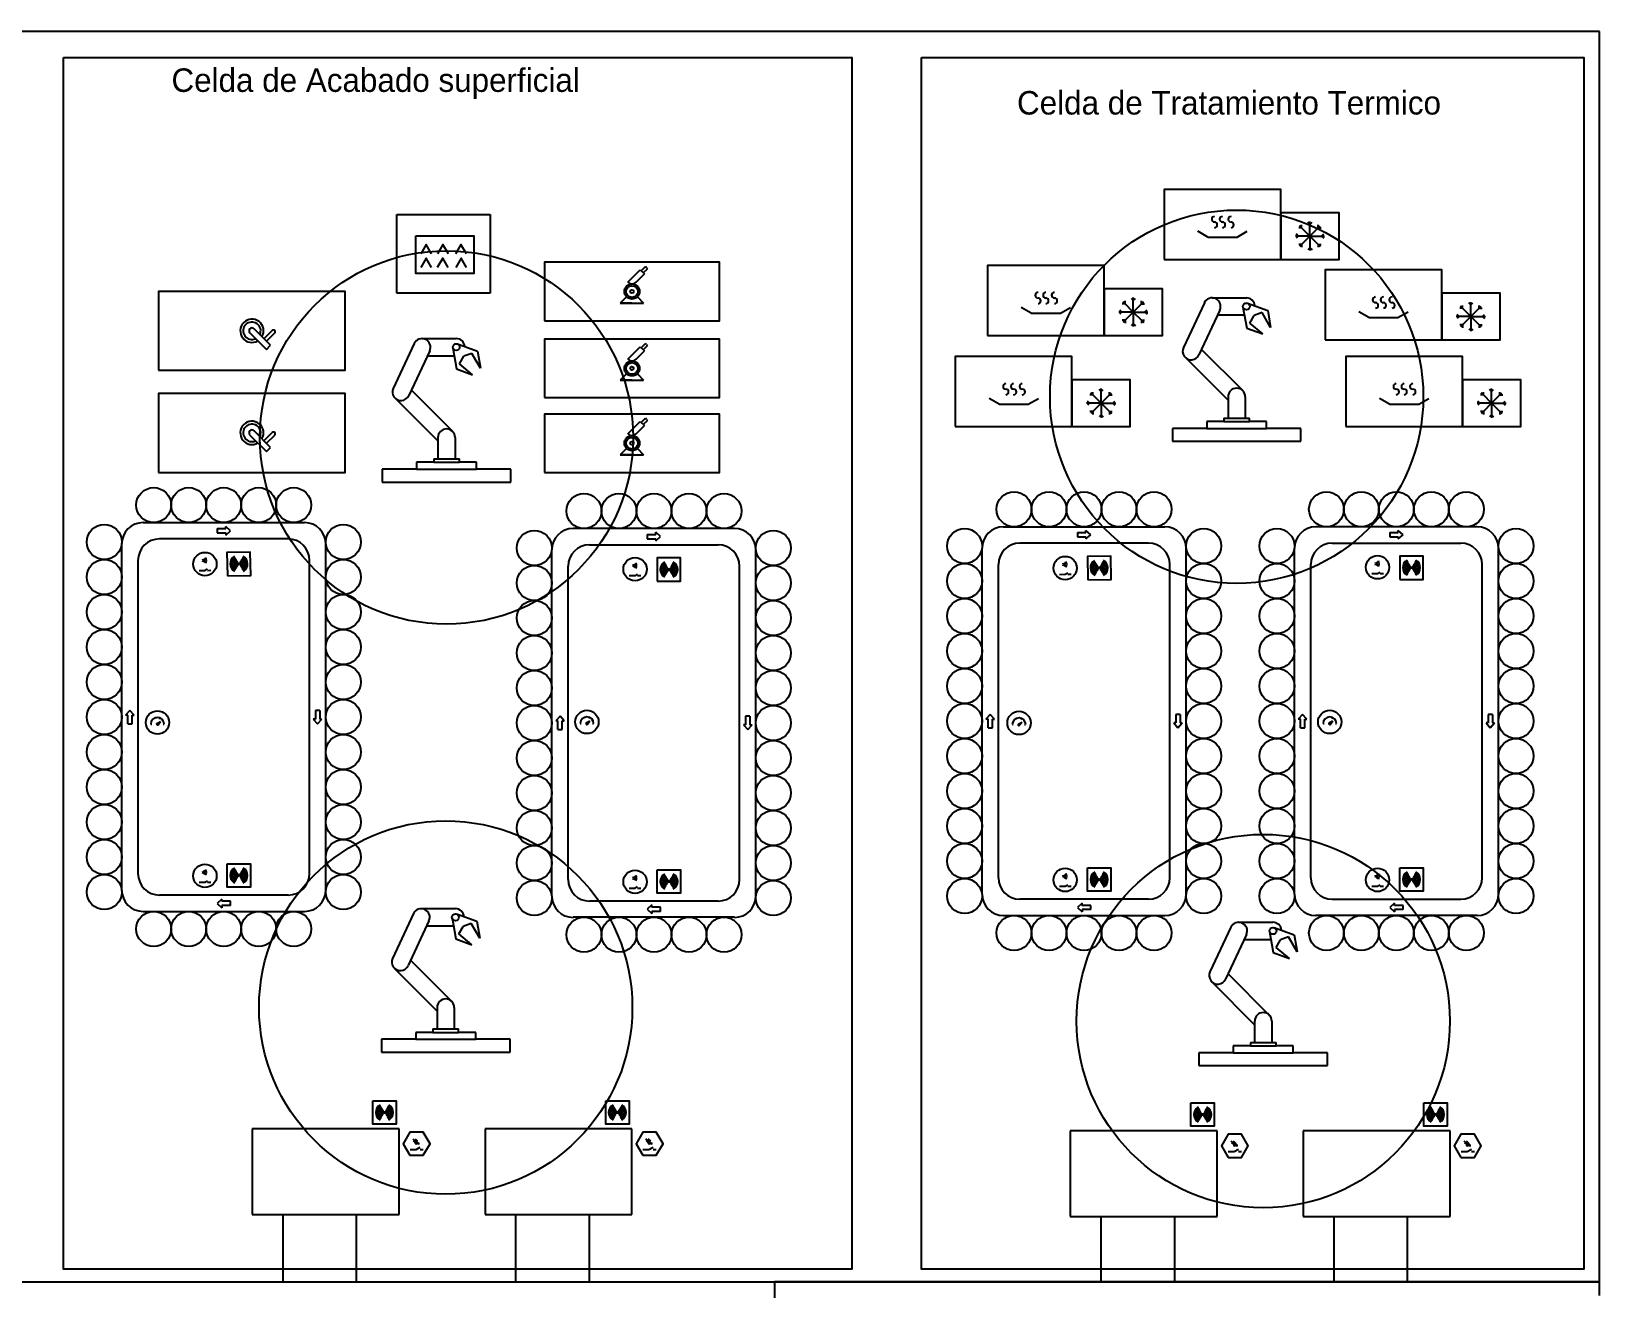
# Model space of a CAD drawing. Header units: millimetres. Extents: x -31479 to 30233, y -6776 to 15198.
# Drawn here: x 16788 to 30233, y 4423 to 15198 of the extents above; entities that cross this region are included whole.
import ezdxf

# ---------------------------------------------------------------- set-up
doc = ezdxf.new("R2010")
doc.units = ezdxf.units.MM
doc.header["$LTSCALE"] = 0.4
for name, color, linetype in [('01 Contornos vistos 0.35', 150, 'Continuous'), ('Almacenaje', 80, 'Continuous'), ('Celdas', 200, 'Continuous'), ('Maquina', 82, 'Continuous'), ('Robots', 80, 'Continuous'), ('Sensores', 211, 'Continuous'), ('Texto2', 7, 'Continuous')]:
    doc.layers.add(name, color=color, linetype=linetype)

msp = doc.modelspace()

# ---------------------------------------------------------------- linework, layer by layer
at = {"layer": '01 Contornos vistos 0.35'}
for p, q in [((30233, 15198), (-4530, 15198)), ((30233, 4482), (30233, 15198)), ((18943, 5058), (18943, 4482)), ((19573, 5058), (19573, 4482)), ((20939, 5058), (20939, 4482)), ((21569, 5058), (21569, 4482)), ((25957, 5041), (25957, 4482)), ((26587, 5041), (26587, 4482)), ((27953, 5041), (27953, 4482)), ((28583, 5041), (28583, 4482)), ((-4530, 4482), (30233, 4482)), ((30233, 4482), (23158, 4482)), ((23158, 4482), (23158, 4061)), ((30233, 4364), (30233, 4482))]:
    msp.add_line(p, q, dxfattribs=at)
at = {"layer": '01 Contornos vistos 0.35', "color": 40, "true_color": 0xf8d731}
for p, q in [((19920, 13629), (20720, 13629)), ((19920, 12954), (19920, 13629)), ((20720, 13629), (20720, 12954)), ((20720, 12954), (19920, 12954))]:
    msp.add_line(p, q, dxfattribs=at)
at = {"layer": '01 Contornos vistos 0.35', "color": 2}
for p, q in [((26874, 13435), (26787, 13485)), ((27124, 13435), (27211, 13485)), ((27649, 13444), (27631, 13462)), ((27678, 13515), (27653, 13515)), ((27678, 13515), (27661, 13532)), ((27678, 13515), (27678, 13540)), ((27749, 13444), (27678, 13515)), ((27749, 13544), (27731, 13562)), ((27749, 13544), (27749, 13569)), ((27749, 13544), (27767, 13562)), ((27749, 13444), (27749, 13544)), ((27749, 13444), (27820, 13515)), ((27820, 13515), (27820, 13540)), ((27820, 13515), (27837, 13532)), ((27820, 13515), (27845, 13515)), ((27849, 13444), (27867, 13462)), ((26874, 13435), (27124, 13435)), ((27649, 13444), (27624, 13444)), ((27649, 13444), (27631, 13426)), ((27749, 13444), (27649, 13444)), ((27678, 13373), (27653, 13373)), ((27678, 13373), (27661, 13356)), ((27749, 13444), (27678, 13373)), ((27678, 13373), (27678, 13348)), ((27749, 13344), (27731, 13326)), ((27749, 13444), (27749, 13344)), ((27749, 13444), (27849, 13444)), ((27749, 13444), (27820, 13373)), ((27749, 13344), (27767, 13326)), ((27749, 13344), (27749, 13319)), ((27820, 13373), (27845, 13373)), ((27820, 13373), (27837, 13356)), ((27820, 13373), (27820, 13348)), ((27849, 13444), (27874, 13444)), ((27849, 13444), (27867, 13426)), ((22017, 13146), (22052, 13182)), ((22061, 13173), (22052, 13182)), ((21902, 13049), (22008, 13155)), ((21972, 13049), (22043, 13120)), ((22008, 13155), (22043, 13120)), ((22034, 13129), (22070, 13164)), ((22061, 13173), (22070, 13164)), ((21891, 12924), (21837, 12869)), ((21983, 12924), (22037, 12869)), ((26235, 12893), (26218, 12910)), ((26235, 12893), (26235, 12918)), ((26235, 12893), (26253, 12910)), ((21937, 12869), (21837, 12869)), ((21837, 12869), (22037, 12869)), ((25360, 12783), (25274, 12833)), ((25360, 12783), (25610, 12783)), ((25610, 12783), (25697, 12833)), ((26135, 12793), (26110, 12793)), ((26135, 12793), (26118, 12810)), ((26135, 12793), (26118, 12775)), ((26235, 12793), (26135, 12793)), ((26165, 12863), (26140, 12863)), ((26165, 12863), (26147, 12881)), ((26165, 12863), (26165, 12888)), ((26235, 12793), (26165, 12863)), ((26235, 12793), (26165, 12722)), ((26235, 12793), (26235, 12893)), ((26235, 12793), (26306, 12863)), ((26235, 12793), (26235, 12693)), ((26235, 12793), (26335, 12793)), ((26235, 12793), (26306, 12722)), ((26306, 12863), (26306, 12888)), ((26306, 12863), (26324, 12881)), ((26306, 12863), (26331, 12863)), ((26335, 12793), (26353, 12810)), ((26335, 12793), (26360, 12793)), ((26335, 12793), (26353, 12775)), ((28254, 12745), (28167, 12795)), ((28504, 12745), (28590, 12795)), ((29058, 12825), (29033, 12825)), ((29058, 12825), (29040, 12843)), ((29058, 12825), (29058, 12850)), ((29129, 12754), (29058, 12825)), ((29129, 12854), (29111, 12872)), ((29129, 12854), (29129, 12879)), ((29129, 12854), (29146, 12872)), ((29129, 12754), (29129, 12854)), ((29129, 12754), (29200, 12825)), ((29200, 12825), (29200, 12850)), ((29200, 12825), (29217, 12843)), ((29200, 12825), (29225, 12825)), ((18838, 12508), (18697, 12650)), ((26165, 12722), (26140, 12722)), ((26165, 12722), (26147, 12704)), ((26165, 12722), (26165, 12697)), ((26235, 12693), (26218, 12675)), ((26235, 12693), (26253, 12675)), ((26235, 12693), (26235, 12668)), ((26306, 12722), (26331, 12722)), ((26306, 12722), (26324, 12704)), ((26306, 12722), (26306, 12697)), ((28254, 12745), (28504, 12745)), ((29029, 12754), (29004, 12754)), ((29029, 12754), (29011, 12772)), ((29029, 12754), (29011, 12737)), ((29129, 12754), (29029, 12754)), ((29058, 12683), (29033, 12683)), ((29058, 12683), (29040, 12666)), ((29129, 12754), (29058, 12683)), ((29058, 12683), (29058, 12658)), ((29129, 12654), (29111, 12637)), ((29129, 12754), (29129, 12654)), ((29129, 12754), (29229, 12754)), ((29129, 12754), (29200, 12683)), ((29129, 12654), (29146, 12637)), ((29129, 12654), (29129, 12629)), ((29200, 12683), (29225, 12683)), ((29200, 12683), (29217, 12666)), ((29200, 12683), (29200, 12658)), ((29229, 12754), (29246, 12772)), ((29229, 12754), (29254, 12754)), ((29229, 12754), (29246, 12737)), ((18662, 12614), (18803, 12473)), ((18782, 12564), (18853, 12635)), ((18803, 12473), (18838, 12508)), ((18804, 12543), (18874, 12614)), ((22017, 12487), (22052, 12523)), ((22034, 12470), (22070, 12505)), ((22061, 12514), (22052, 12523)), ((22061, 12514), (22070, 12505)), ((21902, 12390), (22008, 12496)), ((21972, 12390), (22043, 12461)), ((22008, 12496), (22043, 12461)), ((21891, 12264), (21837, 12210)), ((21983, 12264), (22037, 12210)), ((21937, 12210), (21837, 12210)), ((21837, 12210), (22037, 12210)), ((25888, 12082), (25888, 12107)), ((25959, 12112), (25942, 12129)), ((25959, 12112), (25959, 12137)), ((25959, 12112), (25977, 12129)), ((25959, 12012), (25959, 12112)), ((26030, 12082), (26030, 12107)), ((29236, 12082), (29236, 12107)), ((29307, 12112), (29289, 12129)), ((29307, 12112), (29307, 12137)), ((29307, 12112), (29324, 12129)), ((29307, 12012), (29307, 12112)), ((29377, 12082), (29377, 12107)), ((25084, 12002), (24998, 12052)), ((25084, 12002), (25334, 12002)), ((25334, 12002), (25421, 12052)), ((25859, 12012), (25834, 12012)), ((25859, 12012), (25842, 12029)), ((25859, 12012), (25842, 11994)), ((25959, 12012), (25859, 12012)), ((25888, 12082), (25863, 12082)), ((25888, 12082), (25871, 12100)), ((25959, 12012), (25888, 12082)), ((25959, 12012), (25888, 11941)), ((25959, 12012), (26030, 12082)), ((25959, 12012), (25959, 11912)), ((25959, 12012), (26059, 12012)), ((25959, 12012), (26030, 11941)), ((26030, 12082), (26048, 12100)), ((26030, 12082), (26055, 12082)), ((26059, 12012), (26077, 12029)), ((26059, 12012), (26084, 12012)), ((26059, 12012), (26077, 11994)), ((28432, 12002), (28345, 12052)), ((28432, 12002), (28682, 12002)), ((28682, 12002), (28768, 12052)), ((29207, 12012), (29182, 12012)), ((29207, 12012), (29189, 12029)), ((29207, 12012), (29189, 11994)), ((29307, 12012), (29207, 12012)), ((29236, 12082), (29211, 12082)), ((29236, 12082), (29218, 12100)), ((29307, 12012), (29236, 12082)), ((29307, 12012), (29236, 11941)), ((29307, 12012), (29377, 12082)), ((29307, 12012), (29307, 11912)), ((29307, 12012), (29407, 12012)), ((29307, 12012), (29377, 11941)), ((29377, 12082), (29395, 12100)), ((29377, 12082), (29402, 12082)), ((29407, 12012), (29424, 12029)), ((29407, 12012), (29432, 12012)), ((29407, 12012), (29424, 11994)), ((21902, 11749), (22008, 11855)), ((22008, 11855), (22043, 11820)), ((22017, 11846), (22052, 11882)), ((22034, 11829), (22070, 11864)), ((22061, 11873), (22052, 11882)), ((22061, 11873), (22070, 11864)), ((25888, 11941), (25863, 11941)), ((25888, 11941), (25871, 11923)), ((25888, 11941), (25888, 11916)), ((25959, 11912), (25942, 11894)), ((25959, 11912), (25977, 11894)), ((25959, 11912), (25959, 11887)), ((26030, 11941), (26055, 11941)), ((26030, 11941), (26048, 11923)), ((26030, 11941), (26030, 11916)), ((29236, 11941), (29211, 11941)), ((29236, 11941), (29218, 11923)), ((29236, 11941), (29236, 11916)), ((29307, 11912), (29289, 11894)), ((29307, 11912), (29324, 11894)), ((29307, 11912), (29307, 11887)), ((29377, 11941), (29402, 11941)), ((29377, 11941), (29395, 11923)), ((29377, 11941), (29377, 11916)), ((18662, 11739), (18803, 11598)), ((18838, 11633), (18697, 11775)), ((18782, 11689), (18853, 11760)), ((18804, 11668), (18874, 11739)), ((21972, 11749), (22043, 11820)), ((18803, 11598), (18838, 11633)), ((21891, 11624), (21837, 11569)), ((21937, 11569), (21837, 11569)), ((21837, 11569), (22037, 11569)), ((21983, 11624), (22037, 11569))]:
    msp.add_line(p, q, dxfattribs=at)
at = {"layer": '01 Contornos vistos 0.35', "color": 6}
for p, q in [((18227, 10578), (18277, 10579)), ((18277, 10579), (18298, 10592)), ((18298, 10579), (18327, 10580)), ((21913, 10535), (21963, 10535)), ((21963, 10535), (21985, 10547)), ((21985, 10535), (22013, 10535)), ((25602, 10544), (25652, 10545)), ((25652, 10545), (25674, 10557)), ((25674, 10545), (25702, 10545)), ((28279, 10551), (28329, 10551)), ((28329, 10551), (28351, 10563)), ((28351, 10551), (28379, 10551)), ((17830, 9288), (17822, 9294)), ((17857, 9307), (17854, 9317)), ((17868, 9269), (17896, 9284)), ((17875, 9256), (17896, 9284)), ((17888, 9305), (17892, 9314)), ((17909, 9287), (17917, 9293)), ((21511, 9293), (21503, 9298)), ((21538, 9312), (21535, 9321)), ((21549, 9273), (21577, 9288)), ((21556, 9260), (21577, 9288)), ((21569, 9310), (21573, 9319)), ((21590, 9292), (21598, 9297)), ((25216, 9284), (25208, 9289)), ((25242, 9303), (25239, 9312)), ((25253, 9265), (25281, 9279)), ((25260, 9252), (25281, 9279)), ((25273, 9301), (25277, 9310)), ((25295, 9283), (25303, 9288)), ((27880, 9293), (27872, 9298)), ((27907, 9311), (27904, 9321)), ((27918, 9273), (27946, 9288)), ((27925, 9260), (27946, 9288)), ((27938, 9309), (27942, 9318)), ((27959, 9292), (27967, 9297)), ((17812, 9262), (17821, 9262)), ((17869, 9262), (17869, 9262)), ((17879, 9262), (17879, 9262)), ((17918, 9262), (17927, 9262)), ((21493, 9266), (21502, 9266)), ((21551, 9266), (21551, 9266)), ((21560, 9266), (21560, 9266)), ((21599, 9266), (21608, 9266)), ((25198, 9257), (25206, 9257)), ((25255, 9257), (25255, 9257)), ((25264, 9257), (25264, 9257)), ((25303, 9257), (25312, 9257)), ((27862, 9266), (27871, 9266)), ((27919, 9266), (27919, 9266)), ((27929, 9266), (27929, 9266)), ((27968, 9266), (27977, 9266)), ((18226, 7906), (18276, 7906)), ((18276, 7906), (18298, 7919)), ((18298, 7906), (18326, 7906)), ((21913, 7856), (21963, 7856)), ((21963, 7856), (21985, 7869)), ((21985, 7856), (22013, 7856)), ((25601, 7872), (25651, 7872)), ((25651, 7872), (25673, 7884)), ((25673, 7872), (25701, 7872)), ((28279, 7872), (28329, 7872)), ((28329, 7872), (28351, 7884)), ((28351, 7872), (28379, 7872)), ((20064, 5692), (20078, 5687)), ((20084, 5692), (20098, 5687)), ((22061, 5692), (22075, 5687)), ((22081, 5692), (22095, 5687)), ((27078, 5675), (27092, 5670)), ((27098, 5675), (27112, 5670)), ((29075, 5675), (29089, 5670)), ((29095, 5675), (29109, 5670))]:
    msp.add_line(p, q, dxfattribs=at)
at = {"layer": '01 Contornos vistos 0.35', "color": 3}
for p, q in [((19205, 5793), (18680, 5793)), ((18680, 5793), (18680, 5058)), ((21202, 5793), (20677, 5793)), ((20677, 5793), (20677, 5058)), ((26219, 5775), (25694, 5775)), ((25694, 5775), (25694, 5041)), ((28216, 5775), (27691, 5775)), ((27691, 5775), (27691, 5041)), ((18680, 5058), (19205, 5058)), ((20677, 5058), (21202, 5058)), ((25694, 5041), (26219, 5041)), ((27691, 5041), (28216, 5041))]:
    msp.add_line(p, q, dxfattribs=at)
at = {"layer": '01 Contornos vistos 0.35', "color": 6}
for points in [[(17063, 14975), (23823, 14975), (23823, 4590), (17063, 4590)], [(24419, 14975), (30097, 14975), (30097, 4590), (24419, 4590)], [(18468, 10533), (18668, 10536), (18665, 10736), (18465, 10733)], [(22154, 10486), (22354, 10486), (22354, 10686), (22154, 10686)], [(25844, 10499), (26044, 10502), (26041, 10702), (25841, 10699)], [(28520, 10502), (28720, 10502), (28720, 10702), (28520, 10702)], [(18467, 8064), (18667, 8064), (18667, 7864), (18467, 7864)], [(22154, 8013), (22354, 8013), (22354, 7813), (22154, 7813)], [(25842, 8029), (26042, 8029), (26042, 7829), (25842, 7829)], [(28520, 8029), (28720, 8029), (28720, 7829), (28520, 7829)], [(19715, 6033), (19915, 6033), (19915, 5833), (19715, 5833)], [(21712, 6033), (21912, 6033), (21912, 5833), (21712, 5833)], [(26729, 6015), (26929, 6015), (26929, 5815), (26729, 5815)], [(28726, 6015), (28926, 6015), (28926, 5815), (28726, 5815)]]:
    msp.add_lwpolyline(points, close=True, dxfattribs=at)
at = {"layer": '01 Contornos vistos 0.35', "color": 2}
for points in [[(26499, 13244), (27499, 13244), (27499, 13844), (26499, 13844)], [(27499, 13244), (27999, 13244), (27999, 13644), (27499, 13644)], [(21187, 12719), (22687, 12719), (22687, 13219), (21187, 13219)], [(24985, 12593), (25985, 12593), (25985, 13193), (24985, 13193)], [(27879, 12554), (28879, 12554), (28879, 13154), (27879, 13154)], [(17879, 12294), (19479, 12294), (19479, 12969), (17879, 12969)], [(25985, 12593), (26485, 12593), (26485, 12993), (25985, 12993)], [(28879, 12554), (29379, 12554), (29379, 12954), (28879, 12954)], [(21187, 12060), (22687, 12060), (22687, 12560), (21187, 12560)], [(24709, 11812), (25709, 11812), (25709, 12412), (24709, 12412)], [(28057, 11812), (29057, 11812), (29057, 12412), (28057, 12412)], [(25709, 11812), (26209, 11812), (26209, 12212), (25709, 12212)], [(29057, 11812), (29557, 11812), (29557, 12212), (29057, 12212)], [(17879, 11419), (19479, 11419), (19479, 12094), (17879, 12094)], [(21187, 11419), (22687, 11419), (22687, 11919), (21187, 11919)]]:
    msp.add_lwpolyline(points, close=True, dxfattribs=at)
at = {"layer": '01 Contornos vistos 0.35', "color": 40, "true_color": 0xf8d731}
msp.add_lwpolyline([(20084, 13447), (20580, 13447), (20580, 13124), (20084, 13124)], close=True, dxfattribs=at)
for points in [[(20219, 13291), (20173, 13372), (20126, 13291)], [(20363, 13291), (20316, 13372), (20270, 13291)], [(20517, 13291), (20470, 13372), (20424, 13291)], [(20219, 13176), (20172, 13256), (20126, 13176)], [(20361, 13176), (20315, 13256), (20268, 13176)], [(20518, 13176), (20472, 13256), (20426, 13176)]]:
    msp.add_lwpolyline(points, dxfattribs=at)
at = {"layer": '01 Contornos vistos 0.35', "color": 1}
for centre in [(27121, 12067), (20347, 11718), (20340, 6832), (27349, 6716)]:
    msp.add_circle(centre, 1600, dxfattribs=at)
at = {"layer": '01 Contornos vistos 0.35', "color": 2}
for centre, radius in [((21937, 12969), 65), ((21937, 12969), 50), ((21937, 12969), 15), ((21937, 12310), 65), ((21937, 12310), 50), ((21937, 12310), 15), ((21937, 11669), 65), ((21937, 11669), 50), ((21937, 11669), 15)]:
    msp.add_circle(centre, radius, dxfattribs=at)
at = {"layer": '01 Contornos vistos 0.35', "color": 85, "true_color": 0x58ba48}
for centre in [(17837, 11138), (18137, 11138), (18437, 11138), (18737, 11138), (19037, 11138), (21525, 11087), (21825, 11087), (22125, 11087), (22425, 11087), (22725, 11087), (25213, 11103), (25513, 11103), (25813, 11103), (26113, 11103), (26413, 11103), (27891, 11103), (28191, 11103), (28491, 11103), (28791, 11103), (29091, 11103), (17413, 10822), (19462, 10822), (21100, 10771), (23149, 10771), (24788, 10787), (26838, 10787), (27466, 10787), (29515, 10787), (17413, 10522), (19462, 10522), (24788, 10487), (26838, 10487), (27466, 10487), (29515, 10487), (21100, 10471), (23149, 10471), (17413, 10222), (19462, 10222), (21100, 10171), (23149, 10171), (24788, 10187), (26838, 10187), (27466, 10187), (29515, 10187), (17413, 9922), (19462, 9922), (21100, 9871), (23149, 9871), (24788, 9887), (26838, 9887), (27466, 9887), (29515, 9887), (17413, 9622), (19462, 9622), (21100, 9571), (23149, 9571), (24788, 9587), (26838, 9587), (27466, 9587), (29515, 9587), (17413, 9322), (19462, 9322), (21100, 9271), (23149, 9271), (24788, 9287), (26838, 9287), (27466, 9287), (29515, 9287), (17413, 9022), (19462, 9022), (21100, 8971), (23149, 8971), (24788, 8987), (26838, 8987), (27466, 8987), (29515, 8987), (17413, 8722), (19462, 8722), (21100, 8671), (23149, 8671), (24788, 8687), (26838, 8687), (27466, 8687), (29515, 8687), (17413, 8422), (19462, 8422), (21100, 8371), (23149, 8371), (24788, 8387), (26838, 8387), (27466, 8387), (29515, 8387), (17413, 8122), (19462, 8122), (21100, 8071), (23149, 8071), (24788, 8087), (26838, 8087), (27466, 8087), (29515, 8087), (17413, 7822), (19462, 7822), (24788, 7787), (26838, 7787), (27466, 7787), (29515, 7787), (21100, 7771), (23149, 7771), (17837, 7506), (18137, 7506), (18437, 7506), (18737, 7506), (19037, 7506), (21525, 7456), (21825, 7456), (22125, 7456), (22425, 7456), (22725, 7456), (25213, 7471), (25513, 7471), (25813, 7471), (26113, 7471), (26413, 7471), (27891, 7471), (28191, 7471), (28491, 7471), (28791, 7471), (29091, 7471)]:
    msp.add_circle(centre, 150, dxfattribs=at)
at = {"layer": '01 Contornos vistos 0.35', "color": 6}
for centre, radius in [((18276, 10633), 100), ((18567, 10635), 5), ((21963, 10589), 100), ((25651, 10599), 100), ((28329, 10605), 100), ((22254, 10586), 5), ((25942, 10600), 5), ((28620, 10602), 5), ((17869, 9275), 100), ((21551, 9280), 100), ((25255, 9271), 100), ((27919, 9280), 100), ((18276, 7961), 100), ((18567, 7964), 5), ((21963, 7910), 100), ((25651, 7926), 100), ((25942, 7929), 5), ((28329, 7926), 100), ((28620, 7929), 5), ((22254, 7913), 5), ((19815, 5933), 5), ((21812, 5933), 5), ((26829, 5915), 5), ((28826, 5915), 5)]:
    msp.add_circle(centre, radius, dxfattribs=at)
at = {"layer": '01 Contornos vistos 0.35', "color": 2}
for centre, radius, start, end in [((26931, 13588), 24.1, 90, 270), ((26999, 13588), 24.1, 90, 270), ((27073, 13588), 24.1, 90, 270), ((26931, 13540), 24.1, 270, 90), ((26999, 13540), 24.1, 270, 90), ((27073, 13540), 24.1, 270, 90), ((21937, 13084), 50, 225, 315), ((25418, 12937), 24.1, 90, 270), ((25418, 12889), 24.1, 270, 90), ((25485, 12937), 24.1, 90, 270), ((25485, 12889), 24.1, 270, 90), ((25559, 12937), 24.1, 90, 270), ((25559, 12889), 24.1, 270, 90), ((28311, 12898), 24.1, 90, 270), ((28379, 12898), 24.1, 90, 270), ((28453, 12898), 24.1, 90, 270), ((28311, 12850), 24.1, 270, 90), ((28379, 12850), 24.1, 270, 90), ((28453, 12850), 24.1, 270, 90), ((18679, 12632), 100, 329.4775, 300.5225), ((18679, 12632), 75, 334.4712, 295.5288), ((18679, 12632), 25, 45, 225), ((18864, 12624), 15, 315, 135), ((21937, 12425), 50, 225, 315), ((25142, 12156), 24.1, 90, 270), ((25142, 12108), 24.1, 270, 90), ((25209, 12156), 24.1, 90, 270), ((25209, 12108), 24.1, 270, 90), ((25283, 12156), 24.1, 90, 270), ((25283, 12108), 24.1, 270, 90), ((28489, 12156), 24.1, 90, 270), ((28489, 12108), 24.1, 270, 90), ((28557, 12156), 24.1, 90, 270), ((28557, 12108), 24.1, 270, 90), ((28631, 12156), 24.1, 90, 270), ((28631, 12108), 24.1, 270, 90), ((18679, 11757), 100, 329.4775, 300.5225), ((18679, 11757), 75, 334.4712, 295.5288), ((18679, 11757), 25, 45, 225), ((18864, 11749), 15, 315, 135), ((21937, 11784), 50, 225, 315)]:
    msp.add_arc(centre, radius, start, end, dxfattribs=at)
at = {"layer": '01 Contornos vistos 0.35', "color": 6}
for centre, radius, start, end in [((18240, 10663), 20.8, 330.88, 30.88), ((18240, 10663), 34.7, 330.88, 30.88), ((18240, 10663), 48.6, 330.88, 30.88), ((18567, 10635), 75, 120.88, 240.88), ((18567, 10635), 65, 120.88, 240.88), ((18567, 10635), 55, 120.88, 240.88), ((18567, 10635), 45, 120.88, 240.88), ((18567, 10635), 35, 120.88, 240.88), ((18567, 10635), 25, 120.88, 240.88), ((18567, 10635), 15, 120.88, 240.88), ((18567, 10635), 15, 300.88, 60.88), ((18567, 10635), 25, 300.88, 60.88), ((18567, 10635), 35, 300.88, 60.88), ((18567, 10635), 45, 300.88, 60.88), ((18567, 10635), 55, 300.88, 60.88), ((18567, 10635), 65, 300.88, 60.88), ((18567, 10635), 75, 300.88, 60.88), ((21928, 10619), 20.8, 330, 30), ((21928, 10619), 34.7, 330, 30), ((21928, 10619), 48.6, 330, 30), ((22254, 10586), 75, 120, 240), ((22254, 10586), 65, 120, 240), ((22254, 10586), 55, 120, 240), ((22254, 10586), 45, 120, 240), ((22254, 10586), 45, 300, 60), ((22254, 10586), 55, 300, 60), ((22254, 10586), 65, 300, 60), ((22254, 10586), 75, 300, 60), ((25616, 10629), 20.8, 330.88, 30.88), ((25616, 10629), 34.7, 330.88, 30.88), ((25616, 10629), 48.6, 330.88, 30.88), ((25942, 10600), 75, 120.88, 240.88), ((25942, 10600), 65, 120.88, 240.88), ((25942, 10600), 55, 120.88, 240.88), ((25942, 10600), 45, 120.88, 240.88), ((25942, 10600), 35, 120.88, 240.88), ((25942, 10600), 25, 120.88, 240.88), ((25942, 10600), 25, 300.88, 60.88), ((25942, 10600), 35, 300.88, 60.88), ((25942, 10600), 45, 300.88, 60.88), ((25942, 10600), 55, 300.88, 60.88), ((25942, 10600), 65, 300.88, 60.88), ((25942, 10600), 75, 300.88, 60.88), ((28294, 10635), 20.8, 330, 30), ((28294, 10635), 34.7, 330, 30), ((28294, 10635), 48.6, 330, 30), ((28620, 10602), 75, 120, 240), ((28620, 10602), 65, 120, 240), ((28620, 10602), 55, 120, 240), ((28620, 10602), 45, 120, 240), ((28620, 10602), 35, 120, 240), ((28620, 10602), 25, 120, 240), ((28620, 10602), 25, 300, 60), ((28620, 10602), 35, 300, 60), ((28620, 10602), 45, 300, 60), ((28620, 10602), 55, 300, 60), ((28620, 10602), 65, 300, 60), ((28620, 10602), 75, 300, 60), ((22254, 10586), 35, 120, 240), ((22254, 10586), 25, 120, 240), ((22254, 10586), 15, 120, 240), ((22254, 10586), 15, 300, 60), ((22254, 10586), 25, 300, 60), ((22254, 10586), 35, 300, 60), ((25942, 10600), 15, 120.88, 240.88), ((25942, 10600), 15, 300.88, 60.88), ((28620, 10602), 15, 120, 240), ((28620, 10602), 15, 300, 60), ((17869, 9262), 57.2, 0, 180), ((21551, 9266), 57.2, 0, 180), ((25255, 9257), 57.2, 0, 180), ((27919, 9266), 57.2, 0, 180), ((17869, 9262), 7.58, 101.8715, 312.7764), ((21551, 9266), 7.58, 101.8715, 312.7764), ((25255, 9257), 7.58, 101.8715, 312.7764), ((27919, 9266), 7.58, 101.8715, 312.7764), ((18240, 7991), 20.8, 330, 30), ((18240, 7991), 34.7, 330, 30), ((18240, 7991), 48.6, 330, 30), ((18567, 7964), 75, 120, 240), ((18567, 7964), 65, 120, 240), ((18567, 7964), 55, 120, 240), ((18567, 7964), 45, 120, 240), ((18567, 7964), 35, 120, 240), ((18567, 7964), 25, 120, 240), ((18567, 7964), 15, 120, 240), ((18567, 7964), 15, 300, 60), ((18567, 7964), 25, 300, 60), ((18567, 7964), 35, 300, 60), ((18567, 7964), 45, 300, 60), ((18567, 7964), 55, 300, 60), ((18567, 7964), 65, 300, 60), ((18567, 7964), 75, 300, 60), ((21928, 7941), 20.8, 330, 30), ((21928, 7941), 34.7, 330, 30), ((21928, 7941), 48.6, 330, 30), ((22254, 7913), 75, 120, 240), ((22254, 7913), 65, 120, 240), ((22254, 7913), 55, 120, 240), ((22254, 7913), 45, 120, 240), ((22254, 7913), 35, 120, 240), ((22254, 7913), 25, 120, 240), ((22254, 7913), 25, 300, 60), ((22254, 7913), 35, 300, 60), ((22254, 7913), 45, 300, 60), ((22254, 7913), 55, 300, 60), ((22254, 7913), 65, 300, 60), ((22254, 7913), 75, 300, 60), ((25616, 7956), 20.8, 330, 30), ((25616, 7956), 34.7, 330, 30), ((25616, 7956), 48.6, 330, 30), ((25942, 7929), 75, 120, 240), ((25942, 7929), 65, 120, 240), ((25942, 7929), 55, 120, 240), ((25942, 7929), 45, 120, 240), ((25942, 7929), 35, 120, 240), ((25942, 7929), 25, 120, 240), ((25942, 7929), 15, 120, 240), ((25942, 7929), 15, 300, 60), ((25942, 7929), 25, 300, 60), ((25942, 7929), 35, 300, 60), ((25942, 7929), 45, 300, 60), ((25942, 7929), 55, 300, 60), ((25942, 7929), 65, 300, 60), ((25942, 7929), 75, 300, 60), ((28294, 7956), 20.8, 330, 30), ((28294, 7956), 34.7, 330, 30), ((28294, 7956), 48.6, 330, 30), ((28620, 7929), 75, 120, 240), ((28620, 7929), 65, 120, 240), ((28620, 7929), 55, 120, 240), ((28620, 7929), 45, 120, 240), ((28620, 7929), 35, 120, 240), ((28620, 7929), 25, 120, 240), ((28620, 7929), 15, 120, 240), ((28620, 7929), 15, 300, 60), ((28620, 7929), 25, 300, 60), ((28620, 7929), 35, 300, 60), ((28620, 7929), 45, 300, 60), ((28620, 7929), 55, 300, 60), ((28620, 7929), 65, 300, 60), ((28620, 7929), 75, 300, 60), ((22254, 7913), 15, 120, 240), ((22254, 7913), 15, 300, 60), ((19815, 5933), 75, 120, 240), ((19815, 5933), 65, 120, 240), ((19815, 5933), 55, 120, 240), ((19815, 5933), 45, 120, 240), ((19815, 5933), 35, 120, 240), ((19815, 5933), 25, 120, 240), ((19815, 5933), 15, 120, 240), ((19815, 5933), 15, 300, 60), ((19815, 5933), 25, 300, 60), ((19815, 5933), 35, 300, 60), ((19815, 5933), 45, 300, 60), ((19815, 5933), 55, 300, 60), ((19815, 5933), 65, 300, 60), ((19815, 5933), 75, 300, 60), ((21812, 5933), 75, 120, 240), ((21812, 5933), 65, 120, 240), ((21812, 5933), 55, 120, 240), ((21812, 5933), 45, 120, 240), ((21812, 5933), 35, 120, 240), ((21812, 5933), 25, 120, 240), ((21812, 5933), 15, 120, 240), ((21812, 5933), 15, 300, 60), ((21812, 5933), 25, 300, 60), ((21812, 5933), 35, 300, 60), ((21812, 5933), 45, 300, 60), ((21812, 5933), 55, 300, 60), ((21812, 5933), 65, 300, 60), ((21812, 5933), 75, 300, 60), ((26829, 5915), 75, 120, 240), ((26829, 5915), 65, 120, 240), ((26829, 5915), 55, 120, 240), ((26829, 5915), 45, 120, 240), ((26829, 5915), 35, 120, 240), ((26829, 5915), 25, 120, 240), ((26829, 5915), 15, 120, 240), ((26829, 5915), 15, 300, 60), ((26829, 5915), 25, 300, 60), ((26829, 5915), 35, 300, 60), ((26829, 5915), 45, 300, 60), ((26829, 5915), 55, 300, 60), ((26829, 5915), 65, 300, 60), ((26829, 5915), 75, 300, 60), ((28826, 5915), 75, 120, 240), ((28826, 5915), 65, 120, 240), ((28826, 5915), 55, 120, 240), ((28826, 5915), 45, 120, 240), ((28826, 5915), 35, 120, 240), ((28826, 5915), 25, 120, 240), ((28826, 5915), 15, 120, 240), ((28826, 5915), 15, 300, 60), ((28826, 5915), 25, 300, 60), ((28826, 5915), 35, 300, 60), ((28826, 5915), 45, 300, 60), ((28826, 5915), 55, 300, 60), ((28826, 5915), 65, 300, 60), ((28826, 5915), 75, 300, 60)]:
    msp.add_arc(centre, radius, start, end, dxfattribs=at)
at = {"layer": 'Almacenaje'}
for p, q in [((19940, 5793), (19205, 5793)), ((19940, 5058), (19940, 5793)), ((21937, 5793), (21202, 5793)), ((21937, 5058), (21937, 5793)), ((26954, 5775), (26219, 5775)), ((26954, 5041), (26954, 5775)), ((28951, 5775), (28216, 5775)), ((28951, 5041), (28951, 5775)), ((19205, 5058), (19940, 5058)), ((21202, 5058), (21937, 5058)), ((26219, 5041), (26954, 5041)), ((28216, 5041), (28951, 5041))]:
    msp.add_line(p, q, dxfattribs=at)
at = {"layer": 'Maquina'}
for p, q in [((17746, 10988), (19129, 10988)), ((22816, 10937), (21433, 10937)), ((25122, 10953), (26504, 10953)), ((29182, 10953), (27800, 10953)), ((17563, 7840), (17563, 10804)), ((18989, 10848), (17886, 10848)), ((19312, 7840), (19312, 10804)), ((21573, 10797), (22676, 10797)), ((24938, 7805), (24938, 10769)), ((26364, 10813), (25262, 10813)), ((26688, 7805), (26688, 10769)), ((27616, 7805), (27616, 10769)), ((27940, 10813), (29042, 10813)), ((29365, 7805), (29365, 10769)), ((17703, 7980), (17703, 10664)), ((19172, 7980), (19172, 10664)), ((21250, 7789), (21250, 10754)), ((22999, 7789), (22999, 10754)), ((25078, 7945), (25078, 10629)), ((26548, 7945), (26548, 10629)), ((27756, 7945), (27756, 10629)), ((29225, 7945), (29225, 10629)), ((21390, 7929), (21390, 10614)), ((22859, 7929), (22859, 10614)), ((18989, 7796), (17886, 7796)), ((21573, 7746), (22676, 7746)), ((26364, 7761), (25262, 7761)), ((27940, 7761), (29042, 7761)), ((17746, 7656), (19129, 7656)), ((22816, 7606), (21433, 7606)), ((25122, 7621), (26504, 7621)), ((29182, 7621), (27800, 7621))]:
    msp.add_line(p, q, dxfattribs=at)
for centre, start, end in [((17746, 10804), 90, 180), ((19129, 10804), 0, 90), ((21433, 10754), 90, 180), ((22816, 10754), 0, 90), ((25122, 10769), 90, 180), ((26504, 10769), 0, 90), ((27800, 10769), 90, 180), ((29182, 10769), 0, 90), ((17886, 10664), 90, 180), ((18989, 10664), 0, 90), ((21573, 10614), 90, 180), ((22676, 10614), 0, 90), ((25262, 10629), 90, 180), ((26364, 10629), 0, 90), ((27940, 10629), 90, 180), ((29042, 10629), 0, 90), ((17886, 7980), 180, 270), ((18989, 7980), 270, 0), ((25262, 7945), 180, 270), ((26364, 7945), 270, 0), ((27940, 7945), 180, 270), ((29042, 7945), 270, 0), ((17746, 7840), 180, 270), ((19129, 7840), 270, 0), ((21573, 7929), 180, 270), ((22676, 7929), 270, 0), ((25122, 7805), 180, 270), ((26504, 7805), 270, 0), ((27800, 7805), 180, 270), ((29182, 7805), 270, 0), ((21433, 7789), 180, 270), ((22816, 7789), 270, 0)]:
    msp.add_arc(centre, 184, start, end, dxfattribs=at)
at = {"layer": 'Robots'}
for p, q in [((26910, 12915), (27204, 12915)), ((26844, 12872), (26665, 12488)), ((26977, 12810), (26798, 12426)), ((27175, 12836), (27207, 12655)), ((27214, 12869), (27387, 12806)), ((27339, 12788), (27270, 12763)), ((27412, 12661), (27339, 12788)), ((27387, 12806), (27412, 12661)), ((26957, 12768), (27187, 12768)), ((27207, 12655), (27345, 12605)), ((27233, 12699), (27270, 12763)), ((27345, 12605), (27233, 12699)), ((20070, 12523), (19891, 12139)), ((20136, 12566), (20430, 12566)), ((20440, 12520), (20613, 12457)), ((20203, 12461), (20024, 12077)), ((20183, 12419), (20413, 12419)), ((20401, 12487), (20433, 12306)), ((20459, 12350), (20496, 12414)), ((20565, 12439), (20496, 12414)), ((20639, 12312), (20565, 12439)), ((20613, 12457), (20639, 12312)), ((26680, 12405), (27048, 12037)), ((26798, 12426), (26798, 12426)), ((26820, 12473), (27173, 12120)), ((20433, 12306), (20571, 12256)), ((20571, 12256), (20459, 12350)), ((20046, 12124), (20399, 11771)), ((27173, 12120), (27173, 12120)), ((27173, 12120), (27173, 12120)), ((27173, 12120), (27173, 12120)), ((19906, 12056), (20274, 11688)), ((20024, 12077), (20024, 12077)), ((27048, 12067), (27048, 11884)), ((27195, 12067), (27195, 11884)), ((27011, 11854), (26864, 11854)), ((26864, 11854), (26864, 11796)), ((27011, 11884), (27231, 11884)), ((27011, 11884), (27011, 11854)), ((27011, 11854), (27231, 11854)), ((27231, 11854), (27231, 11884)), ((27378, 11854), (27231, 11854)), ((27378, 11796), (27378, 11854)), ((20274, 11718), (20274, 11535)), ((20399, 11771), (20399, 11771)), ((20399, 11771), (20399, 11771)), ((20399, 11771), (20399, 11771)), ((20421, 11718), (20421, 11535)), ((26864, 11796), (26570, 11796)), ((26570, 11796), (26570, 11685)), ((26864, 11796), (27378, 11796)), ((27672, 11796), (27378, 11796)), ((27672, 11685), (27672, 11796)), ((26570, 11685), (27672, 11685)), ((20090, 11446), (19796, 11446)), ((19796, 11446), (19796, 11336)), ((20237, 11505), (20090, 11505)), ((20090, 11505), (20090, 11446)), ((20090, 11446), (20605, 11446)), ((20237, 11535), (20458, 11535)), ((20237, 11535), (20237, 11505)), ((20237, 11505), (20458, 11505)), ((20458, 11505), (20458, 11535)), ((20605, 11505), (20458, 11505)), ((20605, 11446), (20605, 11505)), ((20898, 11446), (20605, 11446)), ((20898, 11336), (20898, 11446)), ((19796, 11336), (20898, 11336)), ((20130, 7680), (20423, 7680)), ((20063, 7637), (19884, 7253)), ((20196, 7575), (20017, 7191)), ((20176, 7533), (20407, 7533)), ((20395, 7601), (20426, 7420)), ((20434, 7634), (20606, 7571)), ((20558, 7553), (20489, 7528)), ((20632, 7426), (20558, 7553)), ((20606, 7571), (20632, 7426)), ((27138, 7563), (27432, 7563)), ((20426, 7420), (20565, 7370)), ((20452, 7464), (20489, 7528)), ((20565, 7370), (20452, 7464)), ((27071, 7520), (26892, 7137)), ((27204, 7458), (27025, 7074)), ((27185, 7416), (27415, 7416)), ((27403, 7484), (27435, 7303)), ((27442, 7517), (27614, 7454)), ((27460, 7348), (27497, 7411)), ((27566, 7437), (27497, 7411)), ((27640, 7309), (27566, 7437)), ((27614, 7454), (27640, 7309)), ((27435, 7303), (27573, 7253)), ((27573, 7253), (27460, 7348)), ((19899, 7170), (20267, 6802)), ((20017, 7191), (20017, 7191)), ((20039, 7238), (20392, 6885)), ((26907, 7053), (27275, 6685)), ((27025, 7074), (27025, 7074)), ((27047, 7121), (27400, 6768)), ((20392, 6885), (20392, 6885)), ((20392, 6885), (20392, 6885)), ((20392, 6885), (20392, 6885)), ((20267, 6832), (20267, 6649)), ((20414, 6832), (20414, 6649)), ((27400, 6768), (27400, 6768)), ((27400, 6768), (27400, 6768)), ((27400, 6768), (27400, 6768)), ((20230, 6619), (20083, 6619)), ((20083, 6619), (20083, 6561)), ((20230, 6649), (20451, 6649)), ((20230, 6649), (20230, 6619)), ((20230, 6619), (20451, 6619)), ((20451, 6619), (20451, 6649)), ((20598, 6619), (20451, 6619)), ((20598, 6561), (20598, 6619)), ((27275, 6716), (27275, 6532)), ((27422, 6716), (27422, 6532)), ((20083, 6561), (19789, 6561)), ((19789, 6561), (19789, 6450)), ((20083, 6561), (20598, 6561)), ((20892, 6561), (20598, 6561)), ((20892, 6450), (20892, 6561)), ((27239, 6503), (27092, 6503)), ((27092, 6503), (27092, 6444)), ((27239, 6532), (27459, 6532)), ((27239, 6532), (27239, 6503)), ((27239, 6503), (27459, 6503)), ((27459, 6503), (27459, 6532)), ((27606, 6503), (27459, 6503)), ((27606, 6444), (27606, 6503)), ((19789, 6450), (20892, 6450)), ((27092, 6444), (26798, 6444)), ((26798, 6444), (26798, 6334)), ((26798, 6334), (27900, 6334)), ((27092, 6444), (27606, 6444)), ((27900, 6444), (27606, 6444)), ((27900, 6334), (27900, 6444))]:
    msp.add_line(p, q, dxfattribs=at)
for centre in [(27204, 12841), (20430, 12492), (20423, 7606), (27432, 7489)]:
    msp.add_circle(centre, 29.4, dxfattribs=at)
for centre, start, end in [((26910, 12841), 335, 155), ((27204, 12841), 3.5784, 90), ((20136, 12492), 335, 155), ((20430, 12492), 3.5784, 90), ((26731, 12457), 155, 335), ((19957, 12108), 155, 335), ((27121, 12067), 0, 180), ((20347, 11718), 0, 180), ((20130, 7606), 335, 155), ((20423, 7606), 3.5784, 90), ((27138, 7489), 335, 155), ((27432, 7489), 3.5784, 90), ((19951, 7222), 155, 335), ((26959, 7106), 155, 335), ((20340, 6832), 0, 180), ((27349, 6716), 0, 180)]:
    msp.add_arc(centre, 73.5, start, end, dxfattribs=at)
at = {"layer": 'Sensores', "color": 6}
for p, q in [((20057, 5708), (20078, 5687)), ((20064, 5692), (20085, 5671)), ((20077, 5708), (20098, 5687)), ((20084, 5692), (20105, 5671)), ((22054, 5708), (22075, 5687)), ((22061, 5692), (22082, 5671)), ((22074, 5708), (22095, 5687)), ((22081, 5692), (22102, 5671)), ((27071, 5691), (27092, 5670)), ((27078, 5675), (27099, 5654)), ((27091, 5691), (27112, 5670)), ((27098, 5675), (27119, 5654)), ((29068, 5691), (29089, 5670)), ((29075, 5675), (29096, 5654)), ((29088, 5691), (29109, 5670)), ((29095, 5675), (29116, 5654)), ((20035, 5614), (20086, 5614)), ((20086, 5614), (20122, 5636)), ((20122, 5614), (20148, 5614)), ((22031, 5614), (22082, 5614)), ((22082, 5614), (22119, 5636)), ((22119, 5614), (22145, 5614)), ((27048, 5597), (27099, 5597)), ((27099, 5597), (27136, 5618)), ((27136, 5597), (27162, 5597)), ((29045, 5597), (29096, 5597)), ((29096, 5597), (29133, 5618)), ((29133, 5597), (29159, 5597))]:
    msp.add_line(p, q, dxfattribs=at)
for points in [[(20033, 5566), (20148, 5566), (20206, 5665), (20148, 5765), (20033, 5765), (19976, 5665)], [(20088, 5674), (20082, 5668), (20091, 5665)], [(20108, 5674), (20102, 5668), (20111, 5665)], [(22030, 5566), (22145, 5566), (22203, 5665), (22145, 5765), (22030, 5765), (21973, 5665)], [(22085, 5674), (22079, 5668), (22088, 5665)], [(22105, 5674), (22099, 5668), (22108, 5665)], [(27047, 5548), (27162, 5548), (27220, 5648), (27162, 5747), (27047, 5747), (26990, 5648)], [(27102, 5657), (27096, 5650), (27105, 5648)], [(27122, 5657), (27116, 5650), (27125, 5648)], [(29044, 5548), (29159, 5548), (29217, 5648), (29159, 5747), (29044, 5747), (28986, 5648)], [(29099, 5657), (29092, 5650), (29102, 5648)], [(29119, 5657), (29112, 5650), (29122, 5648)]]:
    msp.add_lwpolyline(points, close=True, dxfattribs=at)
at = {"layer": 'Texto2'}
for p, q in [((18380, 10937), (18380, 10901)), ((18380, 10937), (18454, 10937)), ((18380, 10901), (18454, 10901)), ((18454, 10937), (18454, 10956)), ((18495, 10919), (18454, 10956)), ((18454, 10882), (18495, 10919)), ((18454, 10901), (18454, 10882)), ((22141, 10887), (22141, 10905)), ((22182, 10869), (22141, 10905)), ((25756, 10903), (25756, 10866)), ((25756, 10903), (25829, 10903)), ((25829, 10903), (25829, 10921)), ((25870, 10884), (25829, 10921)), ((28433, 10903), (28433, 10866)), ((28433, 10903), (28507, 10903)), ((28507, 10903), (28507, 10921)), ((28548, 10884), (28507, 10921)), ((22067, 10887), (22067, 10850)), ((22067, 10887), (22141, 10887)), ((22067, 10850), (22141, 10850)), ((22141, 10832), (22182, 10869)), ((22141, 10850), (22141, 10832)), ((25756, 10866), (25829, 10866)), ((25829, 10848), (25870, 10884)), ((25829, 10866), (25829, 10848)), ((28433, 10866), (28507, 10866)), ((28507, 10848), (28548, 10884)), ((28507, 10866), (28507, 10848)), ((17633, 9379), (17596, 9338)), ((17614, 9338), (17596, 9338)), ((17614, 9264), (17614, 9338)), ((17669, 9338), (17633, 9379)), ((17651, 9264), (17651, 9338)), ((17651, 9338), (17669, 9338)), ((19224, 9305), (19205, 9305)), ((19205, 9305), (19242, 9264)), ((19261, 9379), (19224, 9379)), ((19224, 9379), (19224, 9305)), ((19242, 9264), (19279, 9305)), ((19261, 9379), (19261, 9305)), ((19261, 9305), (19279, 9305)), ((21320, 9329), (21283, 9288)), ((21301, 9288), (21283, 9288)), ((21301, 9214), (21301, 9288)), ((21356, 9288), (21320, 9329)), ((21338, 9214), (21338, 9288)), ((21338, 9288), (21356, 9288)), ((22948, 9329), (22911, 9329)), ((22911, 9329), (22911, 9255)), ((22948, 9329), (22948, 9255)), ((25008, 9344), (24971, 9303)), ((24990, 9303), (24971, 9303)), ((24990, 9230), (24990, 9303)), ((25045, 9303), (25008, 9344)), ((25027, 9230), (25027, 9303)), ((25027, 9303), (25045, 9303)), ((26636, 9344), (26599, 9344)), ((26599, 9344), (26599, 9271)), ((26636, 9344), (26636, 9271)), ((27686, 9344), (27649, 9303)), ((27667, 9303), (27649, 9303)), ((27667, 9230), (27667, 9303)), ((27723, 9303), (27686, 9344)), ((27704, 9230), (27704, 9303)), ((27704, 9303), (27723, 9303)), ((29314, 9344), (29277, 9344)), ((29277, 9344), (29277, 9271)), ((29314, 9344), (29314, 9271)), ((17614, 9264), (17651, 9264)), ((21301, 9214), (21338, 9214)), ((22911, 9255), (22893, 9255)), ((22893, 9255), (22929, 9214)), ((22929, 9214), (22966, 9255)), ((22948, 9255), (22966, 9255)), ((24990, 9230), (25027, 9230)), ((26599, 9271), (26581, 9271)), ((26581, 9271), (26618, 9230)), ((26618, 9230), (26655, 9271)), ((26636, 9271), (26655, 9271)), ((27667, 9230), (27704, 9230)), ((29277, 9271), (29259, 9271)), ((29259, 9271), (29295, 9230)), ((29295, 9230), (29332, 9271)), ((29314, 9271), (29332, 9271)), ((18421, 7761), (18380, 7725)), ((18380, 7725), (18421, 7688)), ((18421, 7743), (18421, 7761)), ((18495, 7743), (18421, 7743)), ((18495, 7706), (18421, 7706)), ((18421, 7706), (18421, 7688)), ((18495, 7706), (18495, 7743)), ((22108, 7711), (22067, 7674)), ((22067, 7674), (22108, 7637)), ((22108, 7693), (22108, 7711)), ((22182, 7693), (22108, 7693)), ((22182, 7656), (22182, 7693)), ((25797, 7727), (25756, 7690)), ((25756, 7690), (25797, 7653)), ((25797, 7708), (25797, 7727)), ((25870, 7708), (25797, 7708)), ((25870, 7672), (25797, 7672)), ((25797, 7672), (25797, 7653)), ((25870, 7672), (25870, 7708)), ((28474, 7727), (28433, 7690)), ((28433, 7690), (28474, 7653)), ((28474, 7708), (28474, 7727)), ((28548, 7708), (28474, 7708)), ((28548, 7672), (28474, 7672)), ((28474, 7672), (28474, 7653)), ((28548, 7672), (28548, 7708)), ((22182, 7656), (22108, 7656)), ((22108, 7656), (22108, 7637))]:
    msp.add_line(p, q, dxfattribs=at)

# ---------------------------------------------------------------- texts
at = {"layer": 'Celdas', "char_height": 201.25, "attachment_point": 1}
for s, width, insert in [('Celda de Acabado superficial', 4374.51, (17989, 14881)), ('Celda de Tratamiento Termico', 4480.5, (25238, 14687))]:
    msp.add_mtext_dynamic_manual_height_columns(s, width=width, gutter_width=1006, heights=[0], dxfattribs=dict(at, insert=insert))

doc.saveas('drawing.dxf')
